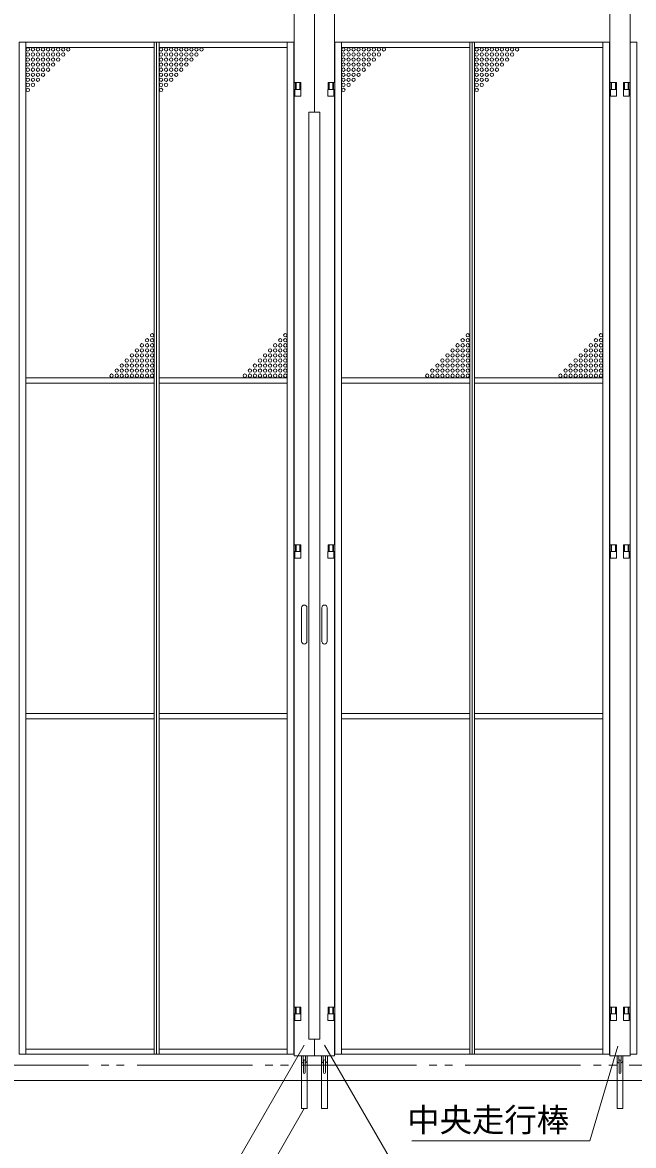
# Model space of a CAD drawing. Units: millimetres, scale not verified. Extents: x -69980 to -49855, y -14438 to 14438.
# Drawn here: x -63708 to -61896, y 3519 to 6852 of the extents above; entities that cross this region are included whole.
import ezdxf
from ezdxf.enums import TextEntityAlignment as Align

# ---------------------------------------------------------------- set-up
doc = ezdxf.new("R2010")
doc.units = ezdxf.units.MM
doc.header["$LTSCALE"] = 38
doc.linetypes.add('DASHED1', pattern=[1.8, 1.2, -0.6])
doc.linetypes.add('DOUBLE_CHAIN2', pattern=[12.8, 9, -1, 0.6, -0.6, 0.6, -1])
for name, color, linetype, lineweight in [('0-2_ACCG-3018', 7, 'Continuous', 18), ('0-4_ﾊﾝﾄﾞﾙ', 7, 'Continuous', 18), ('0-5_ﾍﾞｰｽﾗｲﾝ', 5, 'Continuous', 18), ('0-8_ﾜｲﾔｰﾛｰﾌﾟ', 7, 'DOUBLE_CHAIN2', 18), ('0-F_中央走行棒', 7, 'Continuous', 18), ('1-0_中央走行棒右', 7, 'Continuous', 18), ('1-1_中央走行棒左', 7, 'Continuous', 18), ('1-5_標準ﾊﾟﾈﾙ', 7, 'Continuous', 18), ('1-7_文字', 7, 'Continuous', 18), ('1-8_落とし棒', 7, 'Continuous', 18)]:
    doc.layers.add(name, color=color, linetype=linetype, lineweight=lineweight)
doc.styles.add('ＭＳ ゴシック', font='')
doc.styles.get('ＭＳ ゴシック').set_extended_font_data('MS Gothic')

msp = doc.modelspace()

# ---------------------------------------------------------------- linework, layer by layer
at = {"layer": '0-2_ACCG-3018'}
for centre in [(-63691.95, 6771.55), (-63676.95, 6771.55), (-63661.95, 6771.55), (-63646.95, 6771.55), (-63631.95, 6771.55), (-63616.95, 6771.55), (-63601.95, 6771.55), (-63586.95, 6771.55), (-63571.95, 6771.55), (-63296.95, 6771.55), (-63281.95, 6771.55), (-63266.95, 6771.55), (-63251.95, 6771.55), (-63236.95, 6771.55), (-63221.95, 6771.55), (-63206.95, 6771.55), (-63191.95, 6771.55), (-63176.95, 6771.55), (-62755.95, 6771.55), (-62740.95, 6771.55), (-62725.95, 6771.55), (-62710.95, 6771.55), (-62695.95, 6771.55), (-62680.95, 6771.55), (-62665.95, 6771.55), (-62650.95, 6771.55), (-62635.95, 6771.55), (-62360.95, 6771.55), (-62345.95, 6771.55), (-62330.95, 6771.55), (-62315.95, 6771.55), (-62300.95, 6771.55), (-62285.95, 6771.55), (-62270.95, 6771.55), (-62255.95, 6771.55), (-62240.95, 6771.55), (-63691.95, 6756.55), (-63691.95, 6741.55), (-63676.95, 6756.55), (-63676.95, 6741.55), (-63661.95, 6756.55), (-63661.95, 6741.55), (-63646.95, 6756.55), (-63646.95, 6741.55), (-63631.95, 6756.55), (-63631.95, 6741.55), (-63616.95, 6756.55), (-63616.95, 6741.55), (-63601.95, 6756.55), (-63601.95, 6741.55), (-63586.95, 6756.55), (-63296.95, 6756.55), (-63296.95, 6741.55), (-63281.95, 6756.55), (-63281.95, 6741.55), (-63266.95, 6756.55), (-63266.95, 6741.55), (-63251.95, 6756.55), (-63251.95, 6741.55), (-63236.95, 6756.55), (-63236.95, 6741.55), (-63221.95, 6756.55), (-63221.95, 6741.55), (-63206.95, 6756.55), (-63206.95, 6741.55), (-63191.95, 6756.55), (-62755.95, 6756.55), (-62755.95, 6741.55), (-62740.95, 6756.55), (-62740.95, 6741.55), (-62725.95, 6756.55), (-62725.95, 6741.55), (-62710.95, 6756.55), (-62710.95, 6741.55), (-62695.95, 6756.55), (-62695.95, 6741.55), (-62680.95, 6756.55), (-62680.95, 6741.55), (-62665.95, 6756.55), (-62665.95, 6741.55), (-62650.95, 6756.55), (-62360.95, 6756.55), (-62360.95, 6741.55), (-62345.95, 6756.55), (-62345.95, 6741.55), (-62330.95, 6756.55), (-62330.95, 6741.55), (-62315.95, 6756.55), (-62315.95, 6741.55), (-62300.95, 6756.55), (-62300.95, 6741.55), (-62285.95, 6756.55), (-62285.95, 6741.55), (-62270.95, 6756.55), (-62270.95, 6741.55), (-62255.95, 6756.55), (-63691.95, 6726.55), (-63691.95, 6711.55), (-63691.95, 6696.55), (-63676.95, 6726.55), (-63676.95, 6711.55), (-63676.95, 6696.55), (-63661.95, 6726.55), (-63661.95, 6711.55), (-63661.95, 6696.55), (-63646.95, 6726.55), (-63646.95, 6711.55), (-63646.95, 6696.55), (-63631.95, 6726.55), (-63631.95, 6711.55), (-63616.95, 6726.55), (-63296.95, 6726.55), (-63296.95, 6711.55), (-63296.95, 6696.55), (-63281.95, 6726.55), (-63281.95, 6711.55), (-63281.95, 6696.55), (-63266.95, 6726.55), (-63266.95, 6711.55), (-63266.95, 6696.55), (-63251.95, 6726.55), (-63251.95, 6711.55), (-63251.95, 6696.55), (-63236.95, 6726.55), (-63236.95, 6711.55), (-63221.95, 6726.55), (-62755.95, 6726.55), (-62755.95, 6711.55), (-62755.95, 6696.55), (-62740.95, 6726.55), (-62740.95, 6711.55), (-62740.95, 6696.55), (-62725.95, 6726.55), (-62725.95, 6711.55), (-62725.95, 6696.55), (-62710.95, 6726.55), (-62710.95, 6711.55), (-62710.95, 6696.55), (-62695.95, 6726.55), (-62695.95, 6711.55), (-62680.95, 6726.55), (-62360.95, 6726.55), (-62360.95, 6711.55), (-62360.95, 6696.55), (-62345.95, 6726.55), (-62345.95, 6711.55), (-62345.95, 6696.55), (-62330.95, 6726.55), (-62330.95, 6711.55), (-62330.95, 6696.55), (-62315.95, 6726.55), (-62315.95, 6711.55), (-62315.95, 6696.55), (-62300.95, 6726.55), (-62300.95, 6711.55), (-62285.95, 6726.55), (-63691.95, 6681.55), (-63691.95, 6666.55), (-63676.95, 6681.55), (-63676.95, 6666.55), (-63661.95, 6681.55), (-63296.95, 6681.55), (-63296.95, 6666.55), (-63281.95, 6681.55), (-63281.95, 6666.55), (-63266.95, 6681.55), (-62755.95, 6681.55), (-62755.95, 6666.55), (-62740.95, 6681.55), (-62740.95, 6666.55), (-62725.95, 6681.55), (-62360.95, 6681.55), (-62360.95, 6666.55), (-62345.95, 6681.55), (-62345.95, 6666.55), (-62330.95, 6681.55), (-63691.95, 6651.55), (-63296.95, 6651.55), (-62755.95, 6651.55), (-62360.95, 6651.55), (-63353.45, 5893.55), (-63338.45, 5908.55), (-63338.45, 5893.55), (-63323.45, 5923.55), (-63323.45, 5908.55), (-63323.45, 5893.55), (-62958.45, 5893.55), (-62943.45, 5908.55), (-62943.45, 5893.55), (-62928.45, 5923.55), (-62928.45, 5908.55), (-62928.45, 5893.55), (-62417.45, 5893.55), (-62402.45, 5908.55), (-62402.45, 5893.55), (-62387.45, 5923.55), (-62387.45, 5908.55), (-62387.45, 5893.55), (-62022.45, 5893.55), (-62007.45, 5908.55), (-62007.45, 5893.55), (-61992.45, 5923.55), (-61992.45, 5908.55), (-61992.45, 5893.55), (-63383.45, 5863.55), (-63368.45, 5878.55), (-63368.45, 5863.55), (-63353.45, 5878.55), (-63353.45, 5863.55), (-63338.45, 5878.55), (-63338.45, 5863.55), (-63323.45, 5878.55), (-63323.45, 5863.55), (-62988.45, 5863.55), (-62973.45, 5878.55), (-62973.45, 5863.55), (-62958.45, 5878.55), (-62958.45, 5863.55), (-62943.45, 5878.55), (-62943.45, 5863.55), (-62928.45, 5878.55), (-62928.45, 5863.55), (-62447.45, 5863.55), (-62432.45, 5878.55), (-62432.45, 5863.55), (-62417.45, 5878.55), (-62417.45, 5863.55), (-62402.45, 5878.55), (-62402.45, 5863.55), (-62387.45, 5878.55), (-62387.45, 5863.55), (-62052.45, 5863.55), (-62037.45, 5878.55), (-62037.45, 5863.55), (-62022.45, 5878.55), (-62022.45, 5863.55), (-62007.45, 5878.55), (-62007.45, 5863.55), (-61992.45, 5878.55), (-61992.45, 5863.55), (-63413.45, 5833.55), (-63398.45, 5848.55), (-63398.45, 5833.55), (-63383.45, 5848.55), (-63383.45, 5833.55), (-63368.45, 5848.55), (-63368.45, 5833.55), (-63353.45, 5848.55), (-63353.45, 5833.55), (-63338.45, 5848.55), (-63338.45, 5833.55), (-63323.45, 5848.55), (-63323.45, 5833.55), (-63018.45, 5833.55), (-63003.45, 5848.55), (-63003.45, 5833.55), (-62988.45, 5848.55), (-62988.45, 5833.55), (-62973.45, 5848.55), (-62973.45, 5833.55), (-62958.45, 5848.55), (-62958.45, 5833.55), (-62943.45, 5848.55), (-62943.45, 5833.55), (-62928.45, 5848.55), (-62928.45, 5833.55), (-62477.45, 5833.55), (-62462.45, 5848.55), (-62462.45, 5833.55), (-62447.45, 5848.55), (-62447.45, 5833.55), (-62432.45, 5848.55), (-62432.45, 5833.55), (-62417.45, 5848.55), (-62417.45, 5833.55), (-62402.45, 5848.55), (-62402.45, 5833.55), (-62387.45, 5848.55), (-62387.45, 5833.55), (-62082.45, 5833.55), (-62067.45, 5848.55), (-62067.45, 5833.55), (-62052.45, 5848.55), (-62052.45, 5833.55), (-62037.45, 5848.55), (-62037.45, 5833.55), (-62022.45, 5848.55), (-62022.45, 5833.55), (-62007.45, 5848.55), (-62007.45, 5833.55), (-61992.45, 5848.55), (-61992.45, 5833.55), (-63443.45, 5803.55), (-63428.45, 5818.55), (-63428.45, 5803.55), (-63413.45, 5818.55), (-63413.45, 5803.55), (-63398.45, 5818.55), (-63398.45, 5803.55), (-63383.45, 5818.55), (-63383.45, 5803.55), (-63368.45, 5818.55), (-63368.45, 5803.55), (-63353.45, 5818.55), (-63353.45, 5803.55), (-63338.45, 5818.55), (-63338.45, 5803.55), (-63323.45, 5818.55), (-63323.45, 5803.55), (-63048.45, 5803.55), (-63033.45, 5818.55), (-63033.45, 5803.55), (-63018.45, 5818.55), (-63018.45, 5803.55), (-63003.45, 5818.55), (-63003.45, 5803.55), (-62988.45, 5818.55), (-62988.45, 5803.55), (-62973.45, 5818.55), (-62973.45, 5803.55), (-62958.45, 5818.55), (-62958.45, 5803.55), (-62943.45, 5818.55), (-62943.45, 5803.55), (-62928.45, 5818.55), (-62928.45, 5803.55), (-62507.45, 5803.55), (-62492.45, 5818.55), (-62492.45, 5803.55), (-62477.45, 5818.55), (-62477.45, 5803.55), (-62462.45, 5818.55), (-62462.45, 5803.55), (-62447.45, 5818.55), (-62447.45, 5803.55), (-62432.45, 5818.55), (-62432.45, 5803.55), (-62417.45, 5818.55), (-62417.45, 5803.55), (-62402.45, 5818.55), (-62402.45, 5803.55), (-62387.45, 5818.55), (-62387.45, 5803.55), (-62112.45, 5803.55), (-62097.45, 5818.55), (-62097.45, 5803.55), (-62082.45, 5818.55), (-62082.45, 5803.55), (-62067.45, 5818.55), (-62067.45, 5803.55), (-62052.45, 5818.55), (-62052.45, 5803.55), (-62037.45, 5818.55), (-62037.45, 5803.55), (-62022.45, 5818.55), (-62022.45, 5803.55), (-62007.45, 5818.55), (-62007.45, 5803.55), (-61992.45, 5818.55), (-61992.45, 5803.55)]:
    msp.add_circle(centre, 5, dxfattribs=at)
at = {"layer": '0-4_ﾊﾝﾄﾞﾙ'}
for p, q in [((-62880.2, 5115.05), (-62880.2, 5015.05)), ((-62864.2, 5115.05), (-62864.2, 5015.05)), ((-62820.2, 5115.05), (-62820.2, 5015.05)), ((-62804.2, 5115.05), (-62804.2, 5015.05))]:
    msp.add_line(p, q, dxfattribs=at)
for centre, start, end in [((-62872.2, 5115.05), 0, 180), ((-62812.2, 5115.05), 0, 180), ((-62872.2, 5015.05), 180, 0), ((-62812.2, 5015.05), 180, 0)]:
    msp.add_arc(centre, 8, start, end, dxfattribs=at)
at = {"layer": '0-5_ﾍﾞｰｽﾗｲﾝ'}
msp.add_line((-67341.7, 3712.5), (-60630.2, 3712.5), dxfattribs=at)
at = {"layer": '0-8_ﾜｲﾔｰﾛｰﾌﾟ'}
msp.add_line((-61080.2, 3757.5), (-65480.2, 3757.5), dxfattribs=at)
at = {"layer": '0-F_中央走行棒'}
for p, q in [((-61966.2, 6653.05), (-61966.2, 5301.55)), ((-61906.2, 5301.55), (-61906.2, 6653.05)), ((-61966.2, 5281.55), (-61966.2, 3930.05)), ((-61906.2, 3930.05), (-61906.2, 5281.55)), ((-61944.75, 3771.95), (-61944.75, 3785.05)), ((-61939.75, 3771.95), (-61939.75, 3785.05)), ((-61938.7, 3770.55), (-61938.7, 3735.55)), ((-61933.7, 3735.55), (-61933.7, 3770.55)), ((-61932.75, 3785.05), (-61932.75, 3771.95)), ((-61927.75, 3785.05), (-61927.75, 3771.95))]:
    msp.add_line(p, q, dxfattribs=at)
for points in [[(-61961.2, 8005.05), (-61966.2, 8005.05), (-61966.2, 6673.05)], [(-61906.2, 6673.05), (-61906.2, 8005.05), (-61911.2, 8005.05)], [(-61966.2, 3910.05), (-61966.2, 3785.05), (-61906.2, 3785.05), (-61906.2, 3910.05)]]:
    msp.add_lwpolyline(points, dxfattribs=at)
for points in [[(-61963.85, 6633.05), (-61946.55, 6633.05), (-61946.55, 6653.05), (-61963.85, 6653.05)], [(-61925.85, 6633.05), (-61908.55, 6633.05), (-61908.55, 6653.05), (-61925.85, 6653.05)], [(-61963.85, 5261.55), (-61946.55, 5261.55), (-61946.55, 5281.55), (-61963.85, 5281.55)], [(-61925.85, 5261.55), (-61908.55, 5261.55), (-61908.55, 5281.55), (-61925.85, 5281.55)], [(-61963.85, 3890.05), (-61946.55, 3890.05), (-61946.55, 3910.05), (-61963.85, 3910.05)], [(-61925.85, 3890.05), (-61908.55, 3890.05), (-61908.55, 3910.05), (-61925.85, 3910.05)]]:
    msp.add_lwpolyline(points, close=True, dxfattribs=at)
for centre, radius, start, end in [((-61936.25, 3771.95), 8.5, 180, 253.254), ((-61936.25, 3771.95), 3.5, 180, 225.592), ((-61936.2, 3770.55), 2.5, 0, 180), ((-61936.25, 3771.95), 8.5, 287.463, 0), ((-61936.25, 3771.95), 3.5, 316.787, 0), ((-61936.2, 3735.55), 2.5, 180, 0)]:
    msp.add_arc(centre, radius, start, end, dxfattribs=at)
at = {"layer": '1-0_中央走行棒右'}
for p, q in [((-62782.2, 5301.55), (-62782.2, 6653.05)), ((-62782.2, 3930.05), (-62782.2, 5281.55)), ((-62820.75, 3771.95), (-62820.75, 3785.05)), ((-62815.75, 3771.95), (-62815.75, 3785.05)), ((-62814.7, 3770.55), (-62814.7, 3735.55)), ((-62809.7, 3735.55), (-62809.7, 3770.55)), ((-62808.75, 3785.05), (-62808.75, 3771.95)), ((-62803.75, 3785.05), (-62803.75, 3771.95))]:
    msp.add_line(p, q, dxfattribs=at)
for points in [[(-62837.2, 8005.05), (-62842.2, 8005.05), (-62842.2, 6585.05)], [(-62782.2, 6673.05), (-62782.2, 8005.05), (-62787.2, 8005.05)], [(-62842.2, 3835.05), (-62842.2, 3785.05), (-62782.2, 3785.05), (-62782.2, 3910.05)]]:
    msp.add_lwpolyline(points, dxfattribs=at)
for points in [[(-62801.85, 6633.05), (-62784.55, 6633.05), (-62784.55, 6653.05), (-62801.85, 6653.05)], [(-62858.2, 3835.05), (-62826.2, 3835.05), (-62826.2, 6585.05), (-62858.2, 6585.05)], [(-62801.85, 5261.55), (-62784.55, 5261.55), (-62784.55, 5281.55), (-62801.85, 5281.55)], [(-62801.85, 3890.05), (-62784.55, 3890.05), (-62784.55, 3910.05), (-62801.85, 3910.05)]]:
    msp.add_lwpolyline(points, close=True, dxfattribs=at)
for centre, radius, start, end in [((-62812.25, 3771.95), 8.5, 180, 253.254), ((-62812.25, 3771.95), 3.5, 180, 225.592), ((-62812.2, 3770.55), 2.5, 0, 180), ((-62812.25, 3771.95), 8.5, 287.463, 0), ((-62812.25, 3771.95), 3.5, 316.787, 0), ((-62812.2, 3735.55), 2.5, 180, 0)]:
    msp.add_arc(centre, radius, start, end, dxfattribs=at)
at = {"layer": '1-1_中央走行棒左'}
for p, q in [((-62902.2, 6653.05), (-62902.2, 5301.55)), ((-62902.2, 5281.55), (-62902.2, 3930.05)), ((-62880.75, 3771.95), (-62880.75, 3785.05)), ((-62875.75, 3771.95), (-62875.75, 3785.05)), ((-62874.7, 3770.55), (-62874.7, 3735.55)), ((-62869.7, 3735.55), (-62869.7, 3770.55)), ((-62868.75, 3785.05), (-62868.75, 3771.95)), ((-62863.75, 3785.05), (-62863.75, 3771.95))]:
    msp.add_line(p, q, dxfattribs=at)
for points in [[(-62897.2, 8005.05), (-62902.2, 8005.05), (-62902.2, 6673.05)], [(-62842.2, 6585.05), (-62842.2, 8005.05), (-62847.2, 8005.05)], [(-62902.2, 3910.05), (-62902.2, 3785.05), (-62842.2, 3785.05), (-62842.2, 3835.05)]]:
    msp.add_lwpolyline(points, dxfattribs=at)
for points in [[(-62882.55, 6633.05), (-62899.85, 6633.05), (-62899.85, 6653.05), (-62882.55, 6653.05)], [(-62882.55, 5261.55), (-62899.85, 5261.55), (-62899.85, 5281.55), (-62882.55, 5281.55)], [(-62882.55, 3890.05), (-62899.85, 3890.05), (-62899.85, 3910.05), (-62882.55, 3910.05)]]:
    msp.add_lwpolyline(points, close=True, dxfattribs=at)
for centre, radius, start, end in [((-62872.25, 3771.95), 8.5, 180, 253.254), ((-62872.25, 3771.95), 3.5, 180, 225.592), ((-62872.2, 3770.55), 2.5, 0, 180), ((-62872.25, 3771.95), 8.5, 287.463, 0), ((-62872.25, 3771.95), 3.5, 316.787, 0), ((-62872.2, 3735.55), 2.5, 180, 0)]:
    msp.add_arc(centre, radius, start, end, dxfattribs=at)
at = {"layer": '1-5_標準ﾊﾟﾈﾙ'}
for p, q in [((-62898.9, 6673.05), (-62898.9, 6653.05)), ((-62785.5, 6673.05), (-62785.5, 6653.05)), ((-61962.9, 6673.05), (-61962.9, 6653.05)), ((-61909.5, 6673.05), (-61909.5, 6653.05)), ((-62898.9, 5301.55), (-62898.9, 5281.55)), ((-62785.5, 5301.55), (-62785.5, 5281.55)), ((-61962.9, 5301.55), (-61962.9, 5281.55)), ((-61909.5, 5301.55), (-61909.5, 5281.55)), ((-62898.9, 3930.05), (-62898.9, 3910.05)), ((-62785.5, 3930.05), (-62785.5, 3910.05)), ((-61962.9, 3930.05), (-61962.9, 3910.05)), ((-61909.5, 3930.05), (-61909.5, 3910.05))]:
    msp.add_line(p, q, dxfattribs=at)
at = {"layer": '1-5_標準ﾊﾟﾈﾙ', "color": 4, "linetype": 'DASHED1', "lineweight": 9}
for p, q in [((-62896.7, 6673.05), (-62896.7, 6653.05)), ((-62885.7, 6673.05), (-62885.7, 6653.05)), ((-62798.7, 6673.05), (-62798.7, 6653.05)), ((-62787.7, 6673.05), (-62787.7, 6653.05)), ((-61960.7, 6673.05), (-61960.7, 6653.05)), ((-61949.7, 6673.05), (-61949.7, 6653.05)), ((-61922.7, 6673.05), (-61922.7, 6653.05)), ((-61911.7, 6673.05), (-61911.7, 6653.05)), ((-62896.7, 5301.55), (-62896.7, 5281.55)), ((-62885.7, 5301.55), (-62885.7, 5281.55)), ((-62798.7, 5301.55), (-62798.7, 5281.55)), ((-62787.7, 5301.55), (-62787.7, 5281.55)), ((-61960.7, 5301.55), (-61960.7, 5281.55)), ((-61949.7, 5301.55), (-61949.7, 5281.55)), ((-61922.7, 5301.55), (-61922.7, 5281.55)), ((-61911.7, 5301.55), (-61911.7, 5281.55)), ((-62896.7, 3930.05), (-62896.7, 3910.05)), ((-62885.7, 3930.05), (-62885.7, 3910.05)), ((-62798.7, 3930.05), (-62798.7, 3910.05)), ((-62787.7, 3930.05), (-62787.7, 3910.05)), ((-61960.7, 3930.05), (-61960.7, 3910.05)), ((-61949.7, 3930.05), (-61949.7, 3910.05)), ((-61922.7, 3930.05), (-61922.7, 3910.05)), ((-61911.7, 3930.05), (-61911.7, 3910.05))]:
    msp.add_line(p, q, dxfattribs=at)
at = {"layer": '1-5_標準ﾊﾟﾈﾙ'}
for points in [[(-63717.7, 6793.05), (-63697.95, 6793.05), (-63697.95, 3790.05), (-63717.7, 3790.05)], [(-63317.45, 6793.05), (-63697.95, 6793.05), (-63697.95, 6777.55), (-63317.45, 6777.55)], [(-63310.2, 6793.05), (-63317.45, 6793.05), (-63317.45, 3790.05), (-63310.2, 3790.05)], [(-63310.2, 6793.05), (-63302.95, 6793.05), (-63302.95, 3790.05), (-63310.2, 3790.05)], [(-63302.95, 6793.05), (-62922.45, 6793.05), (-62922.45, 6777.55), (-63302.95, 6777.55)], [(-62902.7, 6793.05), (-62922.45, 6793.05), (-62922.45, 3790.05), (-62902.7, 3790.05)], [(-62781.7, 6793.05), (-62761.95, 6793.05), (-62761.95, 3790.05), (-62781.7, 3790.05)], [(-62381.45, 6793.05), (-62761.95, 6793.05), (-62761.95, 6777.55), (-62381.45, 6777.55)], [(-62374.2, 6793.05), (-62381.45, 6793.05), (-62381.45, 3790.05), (-62374.2, 3790.05)], [(-62374.2, 6793.05), (-62366.95, 6793.05), (-62366.95, 3790.05), (-62374.2, 3790.05)], [(-62366.95, 6793.05), (-61986.45, 6793.05), (-61986.45, 6777.55), (-62366.95, 6777.55)], [(-61966.7, 6793.05), (-61986.45, 6793.05), (-61986.45, 3790.05), (-61966.7, 3790.05)], [(-61905.7, 6793.05), (-61885.95, 6793.05), (-61885.95, 3790.05), (-61905.7, 3790.05)], [(-63317.45, 5797.55), (-63697.95, 5797.55), (-63697.95, 5781.55), (-63317.45, 5781.55)], [(-63302.95, 5797.55), (-62922.45, 5797.55), (-62922.45, 5781.55), (-63302.95, 5781.55)], [(-62381.45, 5797.55), (-62761.95, 5797.55), (-62761.95, 5781.55), (-62381.45, 5781.55)], [(-62366.95, 5797.55), (-61986.45, 5797.55), (-61986.45, 5781.55), (-62366.95, 5781.55)], [(-63317.45, 4801.55), (-63697.95, 4801.55), (-63697.95, 4785.55), (-63317.45, 4785.55)], [(-63302.95, 4801.55), (-62922.45, 4801.55), (-62922.45, 4785.55), (-63302.95, 4785.55)], [(-62381.45, 4801.55), (-62761.95, 4801.55), (-62761.95, 4785.55), (-62381.45, 4785.55)], [(-62366.95, 4801.55), (-61986.45, 4801.55), (-61986.45, 4785.55), (-62366.95, 4785.55)], [(-63317.45, 3790.05), (-63697.95, 3790.05), (-63697.95, 3805.55), (-63317.45, 3805.55)], [(-63302.95, 3790.05), (-62922.45, 3790.05), (-62922.45, 3805.55), (-63302.95, 3805.55)], [(-62381.45, 3790.05), (-62761.95, 3790.05), (-62761.95, 3805.55), (-62381.45, 3805.55)], [(-62366.95, 3790.05), (-61986.45, 3790.05), (-61986.45, 3805.55), (-62366.95, 3805.55)]]:
    msp.add_lwpolyline(points, close=True, dxfattribs=at)
for points in [[(-62902.7, 6653.05), (-62882.7, 6653.05), (-62882.7, 6673.05), (-62902.7, 6673.05)], [(-62781.7, 6653.05), (-62801.7, 6653.05), (-62801.7, 6673.05), (-62781.7, 6673.05)], [(-61966.7, 6653.05), (-61946.7, 6653.05), (-61946.7, 6673.05), (-61966.7, 6673.05)], [(-61905.7, 6653.05), (-61925.7, 6653.05), (-61925.7, 6673.05), (-61905.7, 6673.05)], [(-62902.7, 5281.55), (-62882.7, 5281.55), (-62882.7, 5301.55), (-62902.7, 5301.55)], [(-62781.7, 5281.55), (-62801.7, 5281.55), (-62801.7, 5301.55), (-62781.7, 5301.55)], [(-61966.7, 5281.55), (-61946.7, 5281.55), (-61946.7, 5301.55), (-61966.7, 5301.55)], [(-61905.7, 5281.55), (-61925.7, 5281.55), (-61925.7, 5301.55), (-61905.7, 5301.55)], [(-62902.7, 3910.05), (-62882.7, 3910.05), (-62882.7, 3930.05), (-62902.7, 3930.05)], [(-62781.7, 3910.05), (-62801.7, 3910.05), (-62801.7, 3930.05), (-62781.7, 3930.05)], [(-61966.7, 3910.05), (-61946.7, 3910.05), (-61946.7, 3930.05), (-61966.7, 3930.05)], [(-61905.7, 3910.05), (-61925.7, 3910.05), (-61925.7, 3930.05), (-61905.7, 3930.05)]]:
    msp.add_lwpolyline(points, dxfattribs=at)
at = {"layer": '1-7_文字'}
for p, q in [((-62872.25, 3817.32), (-63129.17, 3372.32)), ((-62812.15, 3817.32), (-62555.22, 3372.32)), ((-61942.2, 3813.75), (-62025.17, 3533.45)), ((-62872.25, 3629.25), (-63129.17, 3184.25)), ((-62553.22, 3533.45), (-62025.53, 3533.45)), ((-62025.17, 3533.45), (-62025.53, 3533.45))]:
    msp.add_line(p, q, dxfattribs=at)
at = {"layer": '1-8_落とし棒'}
for points in [[(-62863.75, 3785.05), (-62863.75, 3628.85), (-62880.75, 3628.85), (-62880.75, 3785.05)], [(-62803.75, 3785.05), (-62803.75, 3628.85), (-62820.75, 3628.85), (-62820.75, 3785.05)], [(-61927.75, 3785.05), (-61927.75, 3628.85), (-61944.75, 3628.85), (-61944.75, 3785.05)]]:
    msp.add_lwpolyline(points, close=True, dxfattribs=at)

# ---------------------------------------------------------------- texts
at = {"layer": '1-7_文字', "style": 'ＭＳ ゴシック'}
msp.add_text('中央走行棒', height=70.38, dxfattribs=at).set_placement((-62566.88, 3538.85), align=Align.BOTTOM_LEFT)

doc.saveas('drawing.dxf')
